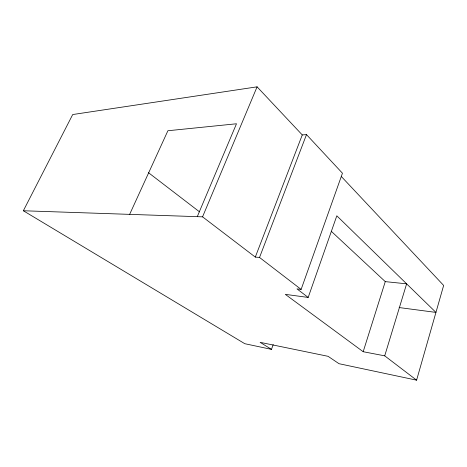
<?xml version="1.0" encoding="UTF-8"?>
<svg xmlns="http://www.w3.org/2000/svg" width="467" height="467" viewBox="0 0 467 467"><rect width="100%" height="100%" fill="white"/><g stroke="black" fill="none" stroke-linecap="round" stroke-linejoin="round"><path stroke-width="0.7" d="M273.195 344.588L271.479 349.369L260.113 342.334L328.085 356.321L339.013 363.7L416.593 380.167L443.65 285.442L341.319 176.503M416.593 380.167L384.715 355.842L406.623 283.831L385.269 281.624L331.558 231.55M384.715 355.842L363.18 351.715L385.269 281.624M363.18 351.715L285.308 294.362L308.185 297.438L336.812 215.807L435.95 312.405L399.116 307.549M308.185 297.438L296.977 288.886L301.127 289.406L342.451 173.21L306.498 134.601L302.266 134.928L257.083 86.833L72.706 114.543L23.35 210.757L244.801 343.706L271.479 349.369M301.127 289.406L259.535 257.457L306.498 134.601M259.535 257.457L255.303 257.089L302.266 134.928M23.35 210.757L202.561 216.84L257.083 86.833M197.278 216.659L236.495 123.773L167.898 130.742L129.651 214.365M202.561 216.84L255.303 257.089M148.535 172.726L199.473 211.814"/></g></svg>
